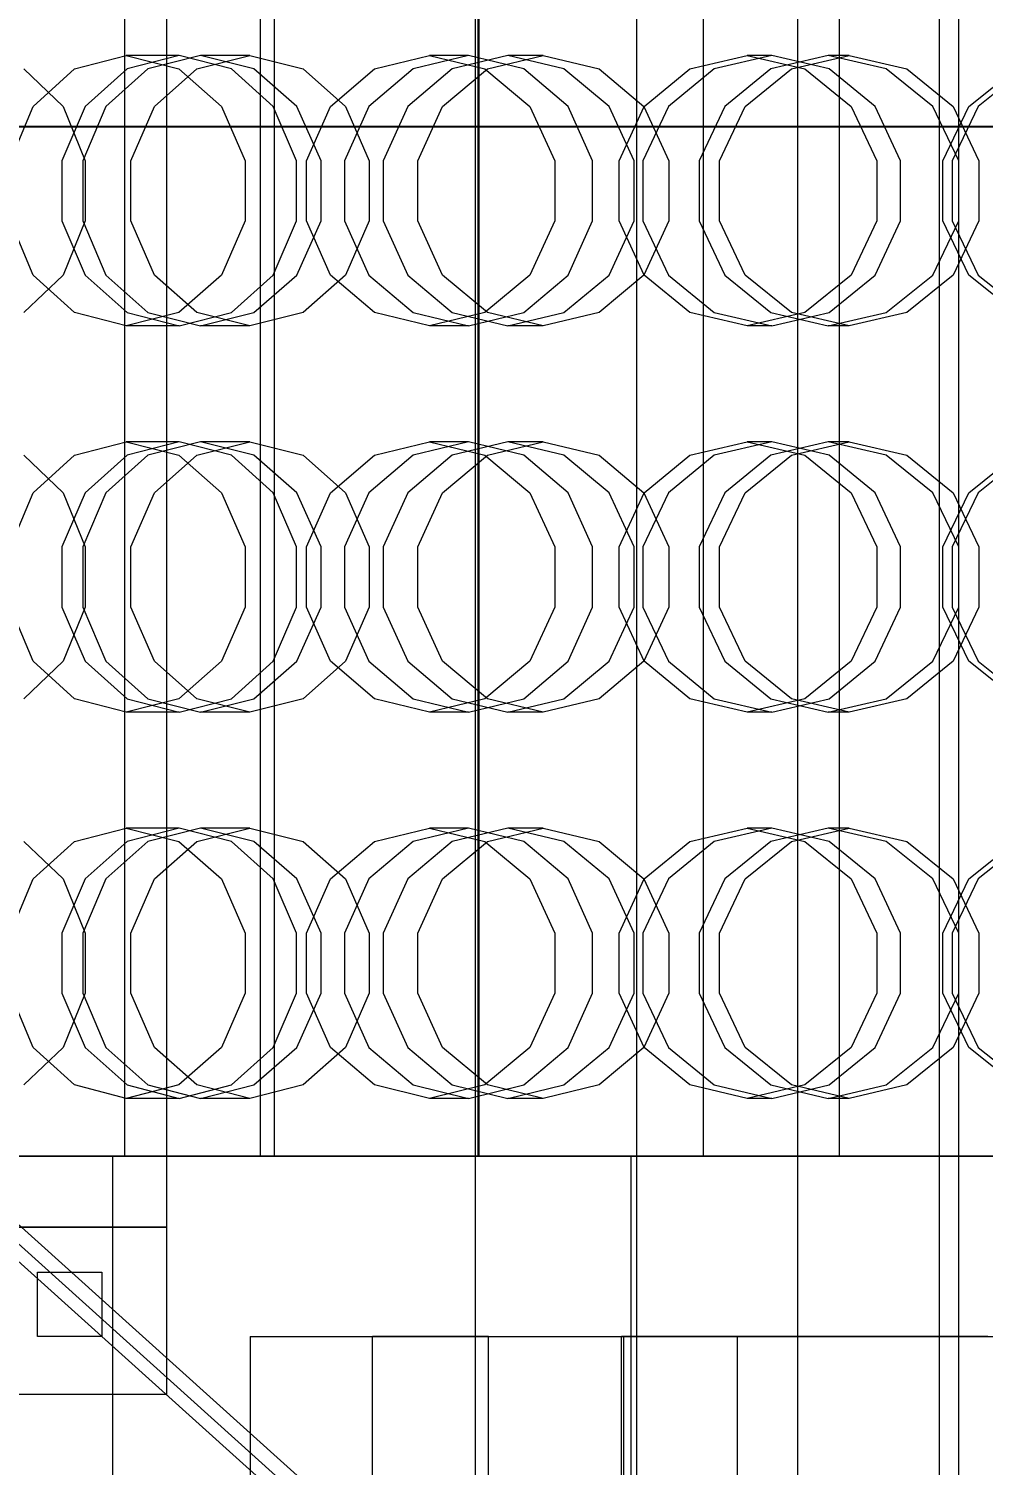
# Model space of a CAD drawing. Header units: millimetres. Extents: x -191664 to 191490, y -197311 to 10263.
# Drawn here: x 25933.8 to 26082, y -18208 to -17984.8 of the extents above; entities that cross this region are included whole.
import ezdxf

# ---------------------------------------------------------------- set-up
doc = ezdxf.new("R2010")
doc.units = ezdxf.units.MM
for name, color, linetype, lineweight in [('COTAS_INSTALACION_P', 30, 'Continuous', 0), ('COTAS_USUARIO', 1, 'Continuous', 0), ('superior_briquetadora', 7, 'Continuous', 0), ('superior_C02-briq', 7, 'Continuous', 0), ('superior_C05', 7, 'Continuous', 0)]:
    doc.layers.add(name, color=color, linetype=linetype, lineweight=lineweight)
doc.dimstyles.new('PLANTA_100', dxfattribs={"dimtxt": 250, "dimasz": 150, "dimexe": 150, "dimexo": 80, "dimgap": 100, "dimtad": 1, "dimtih": 1, "dimtoh": 1, "dimdec": 1, "dimdsep": 46, "dimcen": 0.09, "dimclrd": 1, "dimclre": 1, "dimclrt": 1, "dimadec": 0, "dimazin": 0, "dimtfac": 1, "dimtdec": 4, "dimtofl": 0, "dimtmove": 0, "dimatfit": 3, "dimfxl": 1, "dimtolj": 1, "dimtzin": 0, "dimarcsym": 0})

# ---------------------------------------------------------------- blocks, each defined once
blk = doc.blocks.new('*D5')
at = {"layer": 'COTAS_INSTALACION_P', "color": 1, "lineweight": -2, "transparency": 16777216}
for p, q in [((-1000, -18080), (-1000, -25850)), ((60117.12, -18080), (60117.12, -25850)), ((-850, -25700), (59967.12, -25700))]:
    blk.add_line(p, q, dxfattribs=at)
at = {"layer": 'COTAS_INSTALACION_P', "color": 1, "transparency": 16777216}
for points in [[(-850, -25675), (-850, -25725), (-1000, -25700)], [(59967.12, -25675), (59967.12, -25725), (60117.12, -25700)]]:
    blk.add_solid(points, dxfattribs=at)
at = {"layer": 'Defpoints', "color": 0, "transparency": 16777216}
for p in [(-1000, -18000), (60117.12, -18000), (60117.12, -25700)]:
    blk.add_point(p, dxfattribs=at)
blk = doc.blocks.new('*D103')
at = {"layer": 'COTAS_USUARIO', "color": 1, "lineweight": -2, "transparency": 16777216}
for p, q in [((26928.19, -17830), (26928.19, -17680)), ((25808.19, -17980), (27078.19, -17980)), ((25808.19, -18000), (27078.19, -18000)), ((26928.19, -18150), (26928.19, -18300))]:
    blk.add_line(p, q, dxfattribs=at)
at = {"layer": 'COTAS_USUARIO', "color": 1, "transparency": 16777216}
for points in [[(26903.19, -17830), (26953.19, -17830), (26928.19, -17980)], [(26903.19, -18150), (26953.19, -18150), (26928.19, -18000)]]:
    blk.add_solid(points, dxfattribs=at)
at = {"layer": 'Defpoints', "color": 0, "transparency": 16777216}
for p in [(25728.19, -17980), (25728.19, -18000), (26928.19, -18000)]:
    blk.add_point(p, dxfattribs=at)

msp = doc.modelspace()

# ---------------------------------------------------------------- linework, layer by layer
at = {"layer": 'superior_briquetadora', "color": 253, "true_color": 0xa8b8bb}
for p, q in [((26075.19, -17655), (26075.19, -18305)), ((26078.19, -17655), (26078.19, -18305)), ((25928.19, -18167), (26078.19, -18302)), ((26075.19, -18305), (25925.19, -18170)), ((25928.19, -18170), (26078.19, -18305))]:
    msp.add_line(p, q, dxfattribs=at)
at = {"layer": 'superior_briquetadora', "color": 8, "true_color": 0x6f7d84}
for p, q in [((25955.19, -17789), (25955.19, -18171)), ((25501.19, -18171), (25955.19, -18171)), ((25955.19, -18171), (25929.19, -18171)), ((25955.19, -18171), (25955.19, -18197)), ((25955.19, -18197), (25501.19, -18197))]:
    msp.add_line(p, q, dxfattribs=at)
at = {"layer": 'superior_briquetadora', "color": 9, "true_color": 0xb9c3c2}
for p, q in [((25948.72, -18160), (25948.72, -17800)), ((25969.81, -18160), (25969.81, -17800)), ((25971.91, -17800), (25971.91, -18160)), ((26003.59, -18160), (26003.59, -17800)), ((26003.69, -17800), (26003.69, -18160)), ((26038.61, -18160), (26038.61, -17800)), ((26059.71, -18160), (26059.71, -17800)), ((25940.91, -17991.08), (25948.97, -17989)), ((25957.19, -17989), (25948.97, -17989)), ((25948.97, -17989), (25957.12, -17991.08)), ((25957.19, -17989), (25949.09, -17991.08)), ((25960.48, -17989), (25952.29, -17991.08)), ((25965.3, -17991.08), (25957.19, -17989)), ((25959.94, -17991.08), (25968.17, -17989)), ((25968.17, -17989), (25960.48, -17989)), ((25968.76, -17991.08), (25960.48, -17989)), ((25968.17, -17989), (25976.41, -17991.08)), ((25987.5, -17991.08), (25996.04, -17989)), ((26002.11, -17989), (25993.53, -17991.08)), ((26002.11, -17989), (25996.04, -17989)), ((25996.04, -17989), (26004.66, -17991.08)), ((26008.2, -17989), (25999.55, -17991.08)), ((26010.68, -17991.08), (26002.11, -17989)), ((26005.03, -17991.08), (26013.7, -17989)), ((26013.7, -17989), (26008.2, -17989)), ((26016.9, -17991.08), (26008.2, -17989)), ((26013.7, -17989), (26022.38, -17991.08)), ((26036.49, -17991.08), (26045.38, -17989)), ((26049.18, -17989), (26040.27, -17991.08)), ((26049.18, -17989), (26045.38, -17989)), ((26045.38, -17989), (26054.31, -17991.08)), ((26057.97, -17989), (26049.02, -17991.08)), ((26058.08, -17991.08), (26049.18, -17989)), ((26052.23, -17991.08), (26061.19, -17989)), ((26061.19, -17989), (26057.97, -17989)), ((26066.95, -17991.08), (26057.97, -17989)), ((26061.19, -17989), (26070.15, -17991.08)), ((25933.04, -17991.08), (25939.18, -17996.91)), ((25934.52, -17996.91), (25940.91, -17991.08)), ((25949.09, -17991.08), (25942.59, -17996.91)), ((25952.29, -17991.08), (25945.78, -17996.91)), ((25953.33, -17996.91), (25959.94, -17991.08)), ((25957.12, -17991.08), (25963.73, -17996.91)), ((25971.79, -17996.91), (25965.3, -17991.08)), ((25975.47, -17996.91), (25968.76, -17991.08)), ((25976.41, -17991.08), (25983.02, -17996.91)), ((25980.7, -17996.91), (25987.5, -17991.08)), ((25993.53, -17991.08), (25986.65, -17996.91)), ((25999.55, -17991.08), (25992.67, -17996.91)), ((25998.07, -17996.91), (26005.03, -17991.08)), ((26004.66, -17991.08), (26011.62, -17996.91)), ((26017.56, -17996.91), (26010.68, -17991.08)), ((26023.93, -17996.91), (26016.9, -17991.08)), ((26022.38, -17991.08), (26029.33, -17996.91)), ((26029.4, -17996.91), (26036.49, -17991.08)), ((26040.27, -17991.08), (26033.13, -17996.91)), ((26049.02, -17991.08), (26041.88, -17996.91)), ((26045.04, -17996.91), (26052.23, -17991.08)), ((26054.31, -17991.08), (26061.5, -17996.91)), ((26065.23, -17996.91), (26058.08, -17991.08)), ((26074.18, -17996.91), (26066.95, -17991.08)), ((26070.15, -17991.08), (26077.34, -17996.91)), ((26079.8, -17996.91), (26087.06, -17991.08)), ((26088.52, -17991.08), (26081.24, -17996.91)), ((25931, -18005.33), (25934.52, -17996.91)), ((25942.59, -17996.91), (25938.98, -18005.33)), ((25939.18, -17996.91), (25942.59, -18005.33)), ((25945.78, -17996.91), (25942.2, -18005.33)), ((25949.67, -18005.33), (25953.33, -17996.91)), ((25963.73, -17996.91), (25967.42, -18005.33)), ((25975.4, -18005.33), (25971.79, -17996.91)), ((25979.21, -18005.33), (25975.47, -17996.91)), ((25976.95, -18005.33), (25980.7, -17996.91)), ((25986.65, -17996.91), (25982.83, -18005.33)), ((25983.02, -17996.91), (25986.68, -18005.33)), ((25992.67, -17996.91), (25988.87, -18005.33)), ((25994.21, -18005.33), (25998.07, -17996.91)), ((26011.62, -17996.91), (26015.5, -18005.33)), ((26021.38, -18005.33), (26017.56, -17996.91)), ((26027.85, -18005.33), (26023.93, -17996.91)), ((26025.48, -18005.33), (26029.4, -17996.91)), ((26033.13, -17996.91), (26029.17, -18005.33)), ((26029.33, -17996.91), (26033.19, -18005.33)), ((26041.88, -17996.91), (26037.92, -18005.33)), ((26041.05, -18005.33), (26045.04, -17996.91)), ((26061.5, -17996.91), (26065.5, -18005.33)), ((26069.19, -18005.33), (26065.23, -17996.91)), ((26078.21, -18005.33), (26074.18, -17996.91)), ((26075.77, -18005.33), (26079.8, -17996.91)), ((26081.24, -17996.91), (26077.2, -18005.33)), ((26077.34, -17996.91), (26081.33, -18005.33)), ((25938.98, -18005.33), (25938.98, -18014.67)), ((25942.2, -18005.33), (25942.2, -18014.67)), ((25942.59, -18005.33), (25942.59, -18014.67)), ((25949.67, -18014.67), (25949.67, -18005.33)), ((25967.42, -18005.33), (25967.42, -18014.67)), ((25975.4, -18014.67), (25975.4, -18005.33)), ((25976.95, -18014.67), (25976.95, -18005.33)), ((25979.21, -18014.67), (25979.21, -18005.33)), ((25982.83, -18005.33), (25982.83, -18014.67)), ((25986.68, -18005.33), (25986.68, -18014.67)), ((25988.87, -18005.33), (25988.87, -18014.67)), ((25994.21, -18014.67), (25994.21, -18005.33)), ((26015.5, -18005.33), (26015.5, -18014.67)), ((26021.38, -18014.67), (26021.38, -18005.33)), ((26025.48, -18014.67), (26025.48, -18005.33)), ((26027.85, -18014.67), (26027.85, -18005.33)), ((26029.17, -18005.33), (26029.17, -18014.67)), ((26033.19, -18005.33), (26033.19, -18014.67)), ((26037.92, -18005.33), (26037.92, -18014.67)), ((26041.05, -18014.67), (26041.05, -18005.33)), ((26065.5, -18005.33), (26065.5, -18014.67)), ((26069.19, -18014.67), (26069.19, -18005.33)), ((26075.77, -18014.67), (26075.77, -18005.33)), ((26077.2, -18005.33), (26077.2, -18014.67)), ((26078.21, -18014.67), (26078.21, -18005.33)), ((26081.33, -18005.33), (26081.33, -18014.67)), ((25934.52, -18023.09), (25931, -18014.67)), ((25938.98, -18014.67), (25942.59, -18023.09)), ((25942.59, -18014.67), (25939.18, -18023.09)), ((25942.2, -18014.67), (25945.78, -18023.09)), ((25953.33, -18023.09), (25949.67, -18014.67)), ((25967.42, -18014.67), (25963.73, -18023.09)), ((25971.79, -18023.09), (25975.4, -18014.67)), ((25975.47, -18023.09), (25979.21, -18014.67)), ((25980.7, -18023.09), (25976.95, -18014.67)), ((25982.83, -18014.67), (25986.65, -18023.09)), ((25986.68, -18014.67), (25983.02, -18023.09)), ((25988.87, -18014.67), (25992.67, -18023.09)), ((25998.07, -18023.09), (25994.21, -18014.67)), ((26015.5, -18014.67), (26011.62, -18023.09)), ((26017.56, -18023.09), (26021.38, -18014.67)), ((26023.93, -18023.09), (26027.85, -18014.67)), ((26029.4, -18023.09), (26025.48, -18014.67)), ((26029.17, -18014.67), (26033.13, -18023.09)), ((26033.19, -18014.67), (26029.33, -18023.09)), ((26037.92, -18014.67), (26041.88, -18023.09)), ((26045.04, -18023.09), (26041.05, -18014.67)), ((26065.5, -18014.67), (26061.5, -18023.09)), ((26065.23, -18023.09), (26069.19, -18014.67)), ((26074.18, -18023.09), (26078.21, -18014.67)), ((26079.8, -18023.09), (26075.77, -18014.67)), ((26077.2, -18014.67), (26081.24, -18023.09)), ((26081.33, -18014.67), (26077.34, -18023.09)), ((25939.18, -18023.09), (25933.04, -18028.92)), ((25940.91, -18028.92), (25934.52, -18023.09)), ((25942.59, -18023.09), (25949.09, -18028.92)), ((25945.78, -18023.09), (25952.29, -18028.92)), ((25959.94, -18028.92), (25953.33, -18023.09)), ((25963.73, -18023.09), (25957.12, -18028.92)), ((25965.3, -18028.92), (25971.79, -18023.09)), ((25968.76, -18028.92), (25975.47, -18023.09)), ((25983.02, -18023.09), (25976.41, -18028.92)), ((25987.5, -18028.92), (25980.7, -18023.09)), ((25986.65, -18023.09), (25993.53, -18028.92)), ((25992.67, -18023.09), (25999.55, -18028.92)), ((26005.03, -18028.92), (25998.07, -18023.09)), ((26011.62, -18023.09), (26004.66, -18028.92)), ((26010.68, -18028.92), (26017.56, -18023.09)), ((26016.9, -18028.92), (26023.93, -18023.09)), ((26029.33, -18023.09), (26022.38, -18028.92)), ((26036.49, -18028.92), (26029.4, -18023.09)), ((26033.13, -18023.09), (26040.27, -18028.92)), ((26041.88, -18023.09), (26049.02, -18028.92)), ((26052.23, -18028.92), (26045.04, -18023.09)), ((26061.5, -18023.09), (26054.31, -18028.92)), ((26058.08, -18028.92), (26065.23, -18023.09)), ((26066.95, -18028.92), (26074.18, -18023.09)), ((26077.34, -18023.09), (26070.15, -18028.92)), ((26087.06, -18028.92), (26079.8, -18023.09)), ((26081.24, -18023.09), (26088.52, -18028.92)), ((25948.97, -18031), (25940.91, -18028.92)), ((25957.12, -18028.92), (25948.97, -18031)), ((25949.09, -18028.92), (25957.19, -18031)), ((25952.29, -18028.92), (25960.48, -18031)), ((25957.19, -18031), (25965.3, -18028.92)), ((25968.17, -18031), (25959.94, -18028.92)), ((25960.48, -18031), (25968.76, -18028.92)), ((25976.41, -18028.92), (25968.17, -18031)), ((25996.04, -18031), (25987.5, -18028.92)), ((25993.53, -18028.92), (26002.11, -18031)), ((26004.66, -18028.92), (25996.04, -18031)), ((25999.55, -18028.92), (26008.2, -18031)), ((26002.11, -18031), (26010.68, -18028.92)), ((26013.7, -18031), (26005.03, -18028.92)), ((26008.2, -18031), (26016.9, -18028.92)), ((26022.38, -18028.92), (26013.7, -18031)), ((26045.38, -18031), (26036.49, -18028.92)), ((26040.27, -18028.92), (26049.18, -18031)), ((26054.31, -18028.92), (26045.38, -18031)), ((26049.02, -18028.92), (26057.97, -18031)), ((26049.18, -18031), (26058.08, -18028.92)), ((26061.19, -18031), (26052.23, -18028.92)), ((26057.97, -18031), (26066.95, -18028.92)), ((26070.15, -18028.92), (26061.19, -18031)), ((25957.19, -18031), (25948.97, -18031)), ((25968.17, -18031), (25960.48, -18031)), ((26002.11, -18031), (25996.04, -18031)), ((26013.7, -18031), (26008.2, -18031)), ((26049.18, -18031), (26045.38, -18031)), ((26061.19, -18031), (26057.97, -18031)), ((25940.91, -18051.08), (25948.97, -18049)), ((25957.19, -18049), (25948.97, -18049)), ((25948.97, -18049), (25957.12, -18051.08)), ((25957.19, -18049), (25949.09, -18051.08)), ((25960.48, -18049), (25952.29, -18051.08)), ((25965.3, -18051.08), (25957.19, -18049)), ((25959.94, -18051.08), (25968.17, -18049)), ((25968.17, -18049), (25960.48, -18049)), ((25968.76, -18051.08), (25960.48, -18049)), ((25968.17, -18049), (25976.41, -18051.08)), ((25987.5, -18051.08), (25996.04, -18049)), ((26002.11, -18049), (25993.53, -18051.08)), ((26002.11, -18049), (25996.04, -18049)), ((25996.04, -18049), (26004.66, -18051.08)), ((26008.2, -18049), (25999.55, -18051.08)), ((26010.68, -18051.08), (26002.11, -18049)), ((26005.03, -18051.08), (26013.7, -18049)), ((26013.7, -18049), (26008.2, -18049)), ((26016.9, -18051.08), (26008.2, -18049)), ((26013.7, -18049), (26022.38, -18051.08)), ((26036.49, -18051.08), (26045.38, -18049)), ((26049.18, -18049), (26040.27, -18051.08)), ((26049.18, -18049), (26045.38, -18049)), ((26045.38, -18049), (26054.31, -18051.08)), ((26057.97, -18049), (26049.02, -18051.08)), ((26058.08, -18051.08), (26049.18, -18049)), ((26052.23, -18051.08), (26061.19, -18049)), ((26061.19, -18049), (26057.97, -18049)), ((26066.95, -18051.08), (26057.97, -18049)), ((26061.19, -18049), (26070.15, -18051.08)), ((25933.04, -18051.08), (25939.18, -18056.91)), ((25934.52, -18056.91), (25940.91, -18051.08)), ((25949.09, -18051.08), (25942.59, -18056.91)), ((25952.29, -18051.08), (25945.78, -18056.91)), ((25953.33, -18056.91), (25959.94, -18051.08)), ((25957.12, -18051.08), (25963.73, -18056.91)), ((25971.79, -18056.91), (25965.3, -18051.08)), ((25975.47, -18056.91), (25968.76, -18051.08)), ((25976.41, -18051.08), (25983.02, -18056.91)), ((25980.7, -18056.91), (25987.5, -18051.08)), ((25993.53, -18051.08), (25986.65, -18056.91)), ((25999.55, -18051.08), (25992.67, -18056.91)), ((25998.07, -18056.91), (26005.03, -18051.08)), ((26004.66, -18051.08), (26011.62, -18056.91)), ((26017.56, -18056.91), (26010.68, -18051.08)), ((26023.93, -18056.91), (26016.9, -18051.08)), ((26022.38, -18051.08), (26029.33, -18056.91)), ((26029.4, -18056.91), (26036.49, -18051.08)), ((26040.27, -18051.08), (26033.13, -18056.91)), ((26049.02, -18051.08), (26041.88, -18056.91)), ((26045.04, -18056.91), (26052.23, -18051.08)), ((26054.31, -18051.08), (26061.5, -18056.91)), ((26065.23, -18056.91), (26058.08, -18051.08)), ((26074.18, -18056.91), (26066.95, -18051.08)), ((26070.15, -18051.08), (26077.34, -18056.91)), ((26079.8, -18056.91), (26087.06, -18051.08)), ((26088.52, -18051.08), (26081.24, -18056.91)), ((25931, -18065.33), (25934.52, -18056.91)), ((25942.59, -18056.91), (25938.98, -18065.33)), ((25939.18, -18056.91), (25942.59, -18065.33)), ((25945.78, -18056.91), (25942.2, -18065.33)), ((25949.67, -18065.33), (25953.33, -18056.91)), ((25963.73, -18056.91), (25967.42, -18065.33)), ((25975.4, -18065.33), (25971.79, -18056.91)), ((25979.21, -18065.33), (25975.47, -18056.91)), ((25976.95, -18065.33), (25980.7, -18056.91)), ((25986.65, -18056.91), (25982.83, -18065.33)), ((25983.02, -18056.91), (25986.68, -18065.33)), ((25992.67, -18056.91), (25988.87, -18065.33)), ((25994.21, -18065.33), (25998.07, -18056.91)), ((26011.62, -18056.91), (26015.5, -18065.33)), ((26021.38, -18065.33), (26017.56, -18056.91)), ((26027.85, -18065.33), (26023.93, -18056.91)), ((26025.48, -18065.33), (26029.4, -18056.91)), ((26033.13, -18056.91), (26029.17, -18065.33)), ((26029.33, -18056.91), (26033.19, -18065.33)), ((26041.88, -18056.91), (26037.92, -18065.33)), ((26041.05, -18065.33), (26045.04, -18056.91)), ((26061.5, -18056.91), (26065.5, -18065.33)), ((26069.19, -18065.33), (26065.23, -18056.91)), ((26078.21, -18065.33), (26074.18, -18056.91)), ((26075.77, -18065.33), (26079.8, -18056.91)), ((26081.24, -18056.91), (26077.2, -18065.33)), ((26077.34, -18056.91), (26081.33, -18065.33)), ((25938.98, -18065.33), (25938.98, -18074.67)), ((25942.2, -18065.33), (25942.2, -18074.67)), ((25942.59, -18065.33), (25942.59, -18074.67)), ((25949.67, -18074.67), (25949.67, -18065.33)), ((25967.42, -18065.33), (25967.42, -18074.67)), ((25975.4, -18074.67), (25975.4, -18065.33)), ((25976.95, -18074.67), (25976.95, -18065.33)), ((25979.21, -18074.67), (25979.21, -18065.33)), ((25982.83, -18065.33), (25982.83, -18074.67)), ((25986.68, -18065.33), (25986.68, -18074.67)), ((25988.87, -18065.33), (25988.87, -18074.67)), ((25994.21, -18074.67), (25994.21, -18065.33)), ((26015.5, -18065.33), (26015.5, -18074.67)), ((26021.38, -18074.67), (26021.38, -18065.33)), ((26025.48, -18074.67), (26025.48, -18065.33)), ((26027.85, -18074.67), (26027.85, -18065.33)), ((26029.17, -18065.33), (26029.17, -18074.67)), ((26033.19, -18065.33), (26033.19, -18074.67)), ((26037.92, -18065.33), (26037.92, -18074.67)), ((26041.05, -18074.67), (26041.05, -18065.33)), ((26065.5, -18065.33), (26065.5, -18074.67)), ((26069.19, -18074.67), (26069.19, -18065.33)), ((26075.77, -18074.67), (26075.77, -18065.33)), ((26077.2, -18065.33), (26077.2, -18074.67)), ((26078.21, -18074.67), (26078.21, -18065.33)), ((26081.33, -18065.33), (26081.33, -18074.67)), ((25934.52, -18083.09), (25931, -18074.67)), ((25938.98, -18074.67), (25942.59, -18083.09)), ((25942.59, -18074.67), (25939.18, -18083.09)), ((25942.2, -18074.67), (25945.78, -18083.09)), ((25953.33, -18083.09), (25949.67, -18074.67)), ((25967.42, -18074.67), (25963.73, -18083.09)), ((25971.79, -18083.09), (25975.4, -18074.67)), ((25975.47, -18083.09), (25979.21, -18074.67)), ((25980.7, -18083.09), (25976.95, -18074.67)), ((25982.83, -18074.67), (25986.65, -18083.09)), ((25986.68, -18074.67), (25983.02, -18083.09)), ((25988.87, -18074.67), (25992.67, -18083.09)), ((25998.07, -18083.09), (25994.21, -18074.67)), ((26015.5, -18074.67), (26011.62, -18083.09)), ((26017.56, -18083.09), (26021.38, -18074.67)), ((26023.93, -18083.09), (26027.85, -18074.67)), ((26029.4, -18083.09), (26025.48, -18074.67)), ((26029.17, -18074.67), (26033.13, -18083.09)), ((26033.19, -18074.67), (26029.33, -18083.09)), ((26037.92, -18074.67), (26041.88, -18083.09)), ((26045.04, -18083.09), (26041.05, -18074.67)), ((26065.5, -18074.67), (26061.5, -18083.09)), ((26065.23, -18083.09), (26069.19, -18074.67)), ((26074.18, -18083.09), (26078.21, -18074.67)), ((26079.8, -18083.09), (26075.77, -18074.67)), ((26077.2, -18074.67), (26081.24, -18083.09)), ((26081.33, -18074.67), (26077.34, -18083.09)), ((25939.18, -18083.09), (25933.04, -18088.92)), ((25940.91, -18088.92), (25934.52, -18083.09)), ((25942.59, -18083.09), (25949.09, -18088.92)), ((25945.78, -18083.09), (25952.29, -18088.92)), ((25959.94, -18088.92), (25953.33, -18083.09)), ((25963.73, -18083.09), (25957.12, -18088.92)), ((25965.3, -18088.92), (25971.79, -18083.09)), ((25968.76, -18088.92), (25975.47, -18083.09)), ((25983.02, -18083.09), (25976.41, -18088.92)), ((25987.5, -18088.92), (25980.7, -18083.09)), ((25986.65, -18083.09), (25993.53, -18088.92)), ((25992.67, -18083.09), (25999.55, -18088.92)), ((26005.03, -18088.92), (25998.07, -18083.09)), ((26011.62, -18083.09), (26004.66, -18088.92)), ((26010.68, -18088.92), (26017.56, -18083.09)), ((26016.9, -18088.92), (26023.93, -18083.09)), ((26029.33, -18083.09), (26022.38, -18088.92)), ((26036.49, -18088.92), (26029.4, -18083.09)), ((26033.13, -18083.09), (26040.27, -18088.92)), ((26041.88, -18083.09), (26049.02, -18088.92)), ((26052.23, -18088.92), (26045.04, -18083.09)), ((26061.5, -18083.09), (26054.31, -18088.92)), ((26058.08, -18088.92), (26065.23, -18083.09)), ((26066.95, -18088.92), (26074.18, -18083.09)), ((26077.34, -18083.09), (26070.15, -18088.92)), ((26087.06, -18088.92), (26079.8, -18083.09)), ((26081.24, -18083.09), (26088.52, -18088.92)), ((25948.97, -18091), (25940.91, -18088.92)), ((25957.12, -18088.92), (25948.97, -18091)), ((25949.09, -18088.92), (25957.19, -18091)), ((25952.29, -18088.92), (25960.48, -18091)), ((25957.19, -18091), (25965.3, -18088.92)), ((25968.17, -18091), (25959.94, -18088.92)), ((25960.48, -18091), (25968.76, -18088.92)), ((25976.41, -18088.92), (25968.17, -18091)), ((25996.04, -18091), (25987.5, -18088.92)), ((25993.53, -18088.92), (26002.11, -18091)), ((26004.66, -18088.92), (25996.04, -18091)), ((25999.55, -18088.92), (26008.2, -18091)), ((26002.11, -18091), (26010.68, -18088.92)), ((26013.7, -18091), (26005.03, -18088.92)), ((26008.2, -18091), (26016.9, -18088.92)), ((26022.38, -18088.92), (26013.7, -18091)), ((26045.38, -18091), (26036.49, -18088.92)), ((26040.27, -18088.92), (26049.18, -18091)), ((26054.31, -18088.92), (26045.38, -18091)), ((26049.02, -18088.92), (26057.97, -18091)), ((26049.18, -18091), (26058.08, -18088.92)), ((26061.19, -18091), (26052.23, -18088.92)), ((26057.97, -18091), (26066.95, -18088.92)), ((26070.15, -18088.92), (26061.19, -18091)), ((25957.19, -18091), (25948.97, -18091)), ((25968.17, -18091), (25960.48, -18091)), ((26002.11, -18091), (25996.04, -18091)), ((26013.7, -18091), (26008.2, -18091)), ((26049.18, -18091), (26045.38, -18091)), ((26061.19, -18091), (26057.97, -18091)), ((25940.91, -18111.08), (25948.97, -18109)), ((25957.19, -18109), (25948.97, -18109)), ((25948.97, -18109), (25957.12, -18111.08)), ((25957.19, -18109), (25949.09, -18111.08)), ((25960.48, -18109), (25952.29, -18111.08)), ((25965.3, -18111.08), (25957.19, -18109)), ((25959.94, -18111.08), (25968.17, -18109)), ((25968.17, -18109), (25960.48, -18109)), ((25968.76, -18111.08), (25960.48, -18109)), ((25968.17, -18109), (25976.41, -18111.08)), ((25987.5, -18111.08), (25996.04, -18109)), ((26002.11, -18109), (25993.53, -18111.08)), ((26002.11, -18109), (25996.04, -18109)), ((25996.04, -18109), (26004.66, -18111.08)), ((26008.2, -18109), (25999.55, -18111.08)), ((26010.68, -18111.08), (26002.11, -18109)), ((26005.03, -18111.08), (26013.7, -18109)), ((26013.7, -18109), (26008.2, -18109)), ((26016.9, -18111.08), (26008.2, -18109)), ((26013.7, -18109), (26022.38, -18111.08)), ((26036.49, -18111.08), (26045.38, -18109)), ((26049.18, -18109), (26040.27, -18111.08)), ((26049.18, -18109), (26045.38, -18109)), ((26045.38, -18109), (26054.31, -18111.08)), ((26057.97, -18109), (26049.02, -18111.08)), ((26058.08, -18111.08), (26049.18, -18109)), ((26052.23, -18111.08), (26061.19, -18109)), ((26061.19, -18109), (26057.97, -18109)), ((26066.95, -18111.08), (26057.97, -18109)), ((26061.19, -18109), (26070.15, -18111.08)), ((25933.04, -18111.08), (25939.18, -18116.91)), ((25934.52, -18116.91), (25940.91, -18111.08)), ((25949.09, -18111.08), (25942.59, -18116.91)), ((25952.29, -18111.08), (25945.78, -18116.91)), ((25953.33, -18116.91), (25959.94, -18111.08)), ((25957.12, -18111.08), (25963.73, -18116.91)), ((25971.79, -18116.91), (25965.3, -18111.08)), ((25975.47, -18116.91), (25968.76, -18111.08)), ((25976.41, -18111.08), (25983.02, -18116.91)), ((25980.7, -18116.91), (25987.5, -18111.08)), ((25993.53, -18111.08), (25986.65, -18116.91)), ((25999.55, -18111.08), (25992.67, -18116.91)), ((25998.07, -18116.91), (26005.03, -18111.08)), ((26004.66, -18111.08), (26011.62, -18116.91)), ((26017.56, -18116.91), (26010.68, -18111.08)), ((26023.93, -18116.91), (26016.9, -18111.08)), ((26022.38, -18111.08), (26029.33, -18116.91)), ((26029.4, -18116.91), (26036.49, -18111.08)), ((26040.27, -18111.08), (26033.13, -18116.91)), ((26049.02, -18111.08), (26041.88, -18116.91)), ((26045.04, -18116.91), (26052.23, -18111.08)), ((26054.31, -18111.08), (26061.5, -18116.91)), ((26065.23, -18116.91), (26058.08, -18111.08)), ((26074.18, -18116.91), (26066.95, -18111.08)), ((26070.15, -18111.08), (26077.34, -18116.91)), ((26079.8, -18116.91), (26087.06, -18111.08)), ((26088.52, -18111.08), (26081.24, -18116.91)), ((25931, -18125.33), (25934.52, -18116.91)), ((25942.59, -18116.91), (25938.98, -18125.33)), ((25939.18, -18116.91), (25942.59, -18125.33)), ((25945.78, -18116.91), (25942.2, -18125.33)), ((25949.67, -18125.33), (25953.33, -18116.91)), ((25963.73, -18116.91), (25967.42, -18125.33)), ((25975.4, -18125.33), (25971.79, -18116.91)), ((25979.21, -18125.33), (25975.47, -18116.91)), ((25976.95, -18125.33), (25980.7, -18116.91)), ((25986.65, -18116.91), (25982.83, -18125.33)), ((25983.02, -18116.91), (25986.68, -18125.33)), ((25992.67, -18116.91), (25988.87, -18125.33)), ((25994.21, -18125.33), (25998.07, -18116.91)), ((26011.62, -18116.91), (26015.5, -18125.33)), ((26021.38, -18125.33), (26017.56, -18116.91)), ((26027.85, -18125.33), (26023.93, -18116.91)), ((26025.48, -18125.33), (26029.4, -18116.91)), ((26033.13, -18116.91), (26029.17, -18125.33)), ((26029.33, -18116.91), (26033.19, -18125.33)), ((26041.88, -18116.91), (26037.92, -18125.33)), ((26041.05, -18125.33), (26045.04, -18116.91)), ((26061.5, -18116.91), (26065.5, -18125.33)), ((26069.19, -18125.33), (26065.23, -18116.91)), ((26078.21, -18125.33), (26074.18, -18116.91)), ((26075.77, -18125.33), (26079.8, -18116.91)), ((26081.24, -18116.91), (26077.2, -18125.33)), ((26077.34, -18116.91), (26081.33, -18125.33)), ((25938.98, -18125.33), (25938.98, -18134.67)), ((25942.2, -18125.33), (25942.2, -18134.67)), ((25942.59, -18125.33), (25942.59, -18134.67)), ((25949.67, -18134.67), (25949.67, -18125.33)), ((25967.42, -18125.33), (25967.42, -18134.67)), ((25975.4, -18134.67), (25975.4, -18125.33)), ((25976.95, -18134.67), (25976.95, -18125.33)), ((25979.21, -18134.67), (25979.21, -18125.33)), ((25982.83, -18125.33), (25982.83, -18134.67)), ((25986.68, -18125.33), (25986.68, -18134.67)), ((25988.87, -18125.33), (25988.87, -18134.67)), ((25994.21, -18134.67), (25994.21, -18125.33)), ((26015.5, -18125.33), (26015.5, -18134.67)), ((26021.38, -18134.67), (26021.38, -18125.33)), ((26025.48, -18134.67), (26025.48, -18125.33)), ((26027.85, -18134.67), (26027.85, -18125.33)), ((26029.17, -18125.33), (26029.17, -18134.67)), ((26033.19, -18125.33), (26033.19, -18134.67)), ((26037.92, -18125.33), (26037.92, -18134.67)), ((26041.05, -18134.67), (26041.05, -18125.33)), ((26065.5, -18125.33), (26065.5, -18134.67)), ((26069.19, -18134.67), (26069.19, -18125.33)), ((26075.77, -18134.67), (26075.77, -18125.33)), ((26077.2, -18125.33), (26077.2, -18134.67)), ((26078.21, -18134.67), (26078.21, -18125.33)), ((26081.33, -18125.33), (26081.33, -18134.67)), ((25934.52, -18143.09), (25931, -18134.67)), ((25938.98, -18134.67), (25942.59, -18143.09)), ((25942.59, -18134.67), (25939.18, -18143.09)), ((25942.2, -18134.67), (25945.78, -18143.09)), ((25953.33, -18143.09), (25949.67, -18134.67)), ((25967.42, -18134.67), (25963.73, -18143.09)), ((25971.79, -18143.09), (25975.4, -18134.67)), ((25975.47, -18143.09), (25979.21, -18134.67)), ((25980.7, -18143.09), (25976.95, -18134.67)), ((25982.83, -18134.67), (25986.65, -18143.09)), ((25986.68, -18134.67), (25983.02, -18143.09)), ((25988.87, -18134.67), (25992.67, -18143.09)), ((25998.07, -18143.09), (25994.21, -18134.67)), ((26015.5, -18134.67), (26011.62, -18143.09)), ((26017.56, -18143.09), (26021.38, -18134.67)), ((26023.93, -18143.09), (26027.85, -18134.67)), ((26029.4, -18143.09), (26025.48, -18134.67)), ((26029.17, -18134.67), (26033.13, -18143.09)), ((26033.19, -18134.67), (26029.33, -18143.09)), ((26037.92, -18134.67), (26041.88, -18143.09)), ((26045.04, -18143.09), (26041.05, -18134.67)), ((26065.5, -18134.67), (26061.5, -18143.09)), ((26065.23, -18143.09), (26069.19, -18134.67)), ((26074.18, -18143.09), (26078.21, -18134.67)), ((26079.8, -18143.09), (26075.77, -18134.67)), ((26077.2, -18134.67), (26081.24, -18143.09)), ((26081.33, -18134.67), (26077.34, -18143.09)), ((25939.18, -18143.09), (25933.04, -18148.92)), ((25940.91, -18148.92), (25934.52, -18143.09)), ((25942.59, -18143.09), (25949.09, -18148.92)), ((25945.78, -18143.09), (25952.29, -18148.92)), ((25959.94, -18148.92), (25953.33, -18143.09)), ((25963.73, -18143.09), (25957.12, -18148.92)), ((25965.3, -18148.92), (25971.79, -18143.09)), ((25968.76, -18148.92), (25975.47, -18143.09)), ((25983.02, -18143.09), (25976.41, -18148.92)), ((25987.5, -18148.92), (25980.7, -18143.09)), ((25986.65, -18143.09), (25993.53, -18148.92)), ((25992.67, -18143.09), (25999.55, -18148.92)), ((26005.03, -18148.92), (25998.07, -18143.09)), ((26011.62, -18143.09), (26004.66, -18148.92)), ((26010.68, -18148.92), (26017.56, -18143.09)), ((26016.9, -18148.92), (26023.93, -18143.09)), ((26029.33, -18143.09), (26022.38, -18148.92)), ((26036.49, -18148.92), (26029.4, -18143.09)), ((26033.13, -18143.09), (26040.27, -18148.92)), ((26041.88, -18143.09), (26049.02, -18148.92)), ((26052.23, -18148.92), (26045.04, -18143.09)), ((26061.5, -18143.09), (26054.31, -18148.92)), ((26058.08, -18148.92), (26065.23, -18143.09)), ((26066.95, -18148.92), (26074.18, -18143.09)), ((26077.34, -18143.09), (26070.15, -18148.92)), ((26087.06, -18148.92), (26079.8, -18143.09)), ((26081.24, -18143.09), (26088.52, -18148.92)), ((25948.97, -18151), (25940.91, -18148.92)), ((25957.12, -18148.92), (25948.97, -18151)), ((25949.09, -18148.92), (25957.19, -18151)), ((25952.29, -18148.92), (25960.48, -18151)), ((25957.19, -18151), (25965.3, -18148.92)), ((25968.17, -18151), (25959.94, -18148.92)), ((25960.48, -18151), (25968.76, -18148.92)), ((25976.41, -18148.92), (25968.17, -18151)), ((25996.04, -18151), (25987.5, -18148.92)), ((25993.53, -18148.92), (26002.11, -18151)), ((26004.66, -18148.92), (25996.04, -18151)), ((25999.55, -18148.92), (26008.2, -18151)), ((26002.11, -18151), (26010.68, -18148.92)), ((26013.7, -18151), (26005.03, -18148.92)), ((26008.2, -18151), (26016.9, -18148.92)), ((26022.38, -18148.92), (26013.7, -18151)), ((26045.38, -18151), (26036.49, -18148.92)), ((26040.27, -18148.92), (26049.18, -18151)), ((26054.31, -18148.92), (26045.38, -18151)), ((26049.02, -18148.92), (26057.97, -18151)), ((26049.18, -18151), (26058.08, -18148.92)), ((26061.19, -18151), (26052.23, -18148.92)), ((26057.97, -18151), (26066.95, -18148.92)), ((26070.15, -18148.92), (26061.19, -18151)), ((25957.19, -18151), (25948.97, -18151)), ((25968.17, -18151), (25960.48, -18151)), ((26002.11, -18151), (25996.04, -18151)), ((26013.7, -18151), (26008.2, -18151)), ((26049.18, -18151), (26045.38, -18151)), ((26061.19, -18151), (26057.97, -18151)), ((25920.17, -18160), (25937.28, -18160)), ((25938.37, -18160), (25921.23, -18160)), ((25924.91, -18160), (25937.82, -18160)), ((25938.46, -18160), (25925.71, -18160)), ((25944.91, -18160), (25927, -18160)), ((25928.14, -18160), (25945.94, -18160)), ((25937.28, -18160), (25954.88, -18160)), ((25937.82, -18160), (25946.84, -18160)), ((25956, -18160), (25938.37, -18160)), ((25947.19, -18160), (25938.46, -18160)), ((25960.2, -18160), (25944.91, -18160)), ((25945.94, -18160), (25961.02, -18160)), ((25946.84, -18160), (25950.18, -18160)), ((25946.84, -18160), (25946.84, -18210)), ((25950.18, -18160), (25947.19, -18160)), ((25951.29, -18160), (25948.72, -18160)), ((25948.72, -18160), (25952.98, -18160)), ((25960.32, -18160), (25951.29, -18160)), ((25952.98, -18160), (25963.44, -18160)), ((25954.88, -18160), (25972.93, -18160)), ((25974.07, -18160), (25956, -18160)), ((25971.38, -18160), (25960.2, -18160)), ((25974.42, -18160), (25960.32, -18160)), ((25961.02, -18160), (25971.91, -18160)), ((25963.44, -18160), (25978.5, -18160)), ((25972.39, -18160), (25969.81, -18160)), ((25969.81, -18160), (25974.08, -18160)), ((25977.35, -18160), (25971.38, -18160)), ((25971.91, -18160), (25977.54, -18160)), ((25981.42, -18160), (25972.39, -18160)), ((25972.93, -18160), (25991.37, -18160)), ((25992.54, -18160), (25974.07, -18160)), ((25974.08, -18160), (25984.54, -18160)), ((25991.45, -18160), (25974.42, -18160)), ((25977.54, -18160), (25977.35, -18160)), ((25978.5, -18160), (25995.87, -18160)), ((25995.52, -18160), (25981.42, -18160)), ((25984.54, -18160), (25999.6, -18160)), ((25991.37, -18160), (26010.17, -18160)), ((26008.82, -18160), (25991.45, -18160)), ((26011.35, -18160), (25992.54, -18160)), ((26012.55, -18160), (25995.52, -18160)), ((25995.87, -18160), (26012.9, -18160)), ((25999.6, -18160), (26016.97, -18160)), ((26004.16, -18160), (26003.59, -18160)), ((26003.59, -18160), (26006.07, -18160)), ((26003.69, -18160), (26006.17, -18160)), ((26004.26, -18160), (26003.69, -18160)), ((26007.79, -18160), (26004.16, -18160)), ((26007.89, -18160), (26004.26, -18160)), ((26006.07, -18160), (26011.54, -18160)), ((26006.17, -18160), (26011.64, -18160)), ((26014.39, -18160), (26007.79, -18160)), ((26014.48, -18160), (26007.89, -18160)), ((26023.88, -18160), (26008.82, -18160)), ((26010.17, -18160), (26029.27, -18160)), ((26030.47, -18160), (26011.35, -18160)), ((26011.54, -18160), (26019.87, -18160)), ((26011.64, -18160), (26019.97, -18160)), ((26029.92, -18160), (26012.55, -18160)), ((26012.9, -18160), (26027, -18160)), ((26023.79, -18160), (26014.39, -18160)), ((26023.87, -18160), (26014.48, -18160)), ((26016.97, -18160), (26034, -18160)), ((26019.87, -18160), (26030.84, -18160)), ((26019.97, -18160), (26030.95, -18160)), ((26035.75, -18160), (26023.79, -18160)), ((26035.83, -18160), (26023.87, -18160)), ((26034.34, -18160), (26023.88, -18160)), ((26027, -18160), (26036.03, -18160)), ((26030.21, -18160), (26027.31, -18160)), ((26027.31, -18160), (26027.31, -18396)), ((26027.31, -18160), (26028.28, -18160)), ((26028.28, -18160), (26033.09, -18160)), ((26029.27, -18160), (26048.62, -18160)), ((26044.98, -18160), (26029.92, -18160)), ((26036.88, -18160), (26030.21, -18160)), ((26049.84, -18160), (26030.47, -18160)), ((26030.84, -18160), (26044.21, -18160)), ((26030.95, -18160), (26044.31, -18160)), ((26033.09, -18160), (26041.56, -18160)), ((26034, -18160), (26048.1, -18160)), ((26038.61, -18160), (26034.34, -18160)), ((26050, -18160), (26035.75, -18160)), ((26050.06, -18160), (26035.83, -18160)), ((26036.03, -18160), (26038.61, -18160)), ((26047.06, -18160), (26036.88, -18160)), ((26041.56, -18160), (26053.35, -18160)), ((26044.21, -18160), (26059.63, -18160)), ((26044.31, -18160), (26059.73, -18160)), ((26055.44, -18160), (26044.98, -18160)), ((26060.36, -18160), (26047.06, -18160)), ((26048.1, -18160), (26057.13, -18160)), ((26048.62, -18160), (26068.18, -18160)), ((26069.4, -18160), (26049.84, -18160)), ((26066.17, -18160), (26050, -18160)), ((26066.22, -18160), (26050.06, -18160)), ((26053.35, -18160), (26068.02, -18160)), ((26059.71, -18160), (26055.44, -18160)), ((26057.13, -18160), (26059.71, -18160)), ((26059.63, -18160), (26076.73, -18160)), ((26059.73, -18160), (26076.83, -18160)), ((26076.26, -18160), (26060.36, -18160)), ((26083.86, -18160), (26066.17, -18160)), ((26083.9, -18160), (26066.22, -18160)), ((26068.02, -18160), (26085, -18160)), ((26068.18, -18160), (26087.89, -18160)), ((26089.12, -18160), (26069.4, -18160)), ((26094.16, -18160), (26076.26, -18160)), ((26076.73, -18160), (26095.08, -18160)), ((26076.83, -18160), (26095.18, -18160)), ((25968.19, -18188), (25969.35, -18188)), ((25968.19, -18188), (25968.19, -18210)), ((25969.35, -18188), (25972.84, -18188)), ((25972.84, -18188), (25978.58, -18188)), ((25978.58, -18188), (25986.51, -18188)), ((25986.51, -18188), (25996.51, -18188)), ((25987.19, -18430), (25987.19, -18188)), ((25988.08, -18188), (25987.19, -18188)), ((25990.58, -18188), (25988.08, -18188)), ((25994.18, -18188), (25990.58, -18188)), ((25998.19, -18188), (25994.18, -18188)), ((25996.51, -18188), (26008.42, -18188)), ((26001.8, -18188), (25998.19, -18188)), ((26004.3, -18188), (26001.8, -18188)), ((26005.19, -18188), (26004.3, -18188)), ((26005.19, -18430), (26005.19, -18188)), ((26008.42, -18188), (26022.09, -18188)), ((26022.09, -18188), (26037.3, -18188)), ((26025.85, -18430), (26025.85, -18188)), ((26026.74, -18188), (26025.85, -18188)), ((26026.19, -18188), (26026.19, -18430)), ((26027.92, -18188), (26026.19, -18188)), ((26029.24, -18188), (26026.74, -18188)), ((26033.07, -18188), (26027.92, -18188)), ((26032.85, -18188), (26029.24, -18188)), ((26036.85, -18188), (26032.85, -18188)), ((26041.46, -18188), (26033.07, -18188)), ((26040.46, -18188), (26036.85, -18188)), ((26037.3, -18188), (26053.83, -18188)), ((26042.96, -18188), (26040.46, -18188)), ((26052.81, -18188), (26041.46, -18188)), ((26043.85, -18188), (26042.96, -18188)), ((26043.85, -18430), (26043.85, -18188)), ((26066.72, -18188), (26052.81, -18188)), ((26053.83, -18188), (26071.45, -18188)), ((26082.72, -18188), (26066.72, -18188)), ((26071.45, -18188), (26089.9, -18188))]:
    msp.add_line(p, q, dxfattribs=at)
at = {"layer": 'superior_briquetadora', "color": 9, "true_color": 0xaebbc0}
for p, q in [((25935.19, -18188), (25935.19, -18178)), ((25935.19, -18178), (25945.19, -18178)), ((25945.19, -18178), (25945.19, -18188)), ((25945.19, -18188), (25935.19, -18188))]:
    msp.add_line(p, q, dxfattribs=at)
at = {"layer": 'superior_C02-briq', "color": 253, "true_color": 0x98adb8}
msp.add_line((26028.19, -17680), (26028.19, -18280), dxfattribs=at)
at = {"layer": 'superior_C05', "color": 251, "true_color": 0x5c6a72}
for p, q in [((26003.19, -18300), (26003.19, -17700)), ((26053.19, -17700), (26053.19, -18300))]:
    msp.add_line(p, q, dxfattribs=at)
at = {"layer": 'superior_C05', "color": 250, "true_color": 0x30363a}
for p, q in [((26003.19, -18250), (26003.19, -17750)), ((26053.19, -17750), (26053.19, -18250))]:
    msp.add_line(p, q, dxfattribs=at)

# ---------------------------------------------------------------- dimensions: what is measured, and where the dimension line sits
at = {"layer": 'COTAS_INSTALACION_P'}
dim = msp.add_aligned_dim(p1=(-1000, -18000), p2=(60117.12, -18000), distance=-7700, text='<> P', dimstyle='PLANTA_100', dxfattribs=at)
dim.commit()
dim.dimension.update_dxf_attribs({"geometry": '*D5', "text_midpoint": (29558.56, -25700)})
at = {"layer": 'COTAS_USUARIO'}
dim = msp.add_aligned_dim(p1=(25728.19, -17980), p2=(25728.19, -18000), distance=1200, dimstyle='PLANTA_100', dxfattribs=at)
dim.commit()
dim.dimension.update_dxf_attribs({"geometry": '*D103', "text_midpoint": (26928.19, -17990)})

doc.saveas('drawing.dxf')
